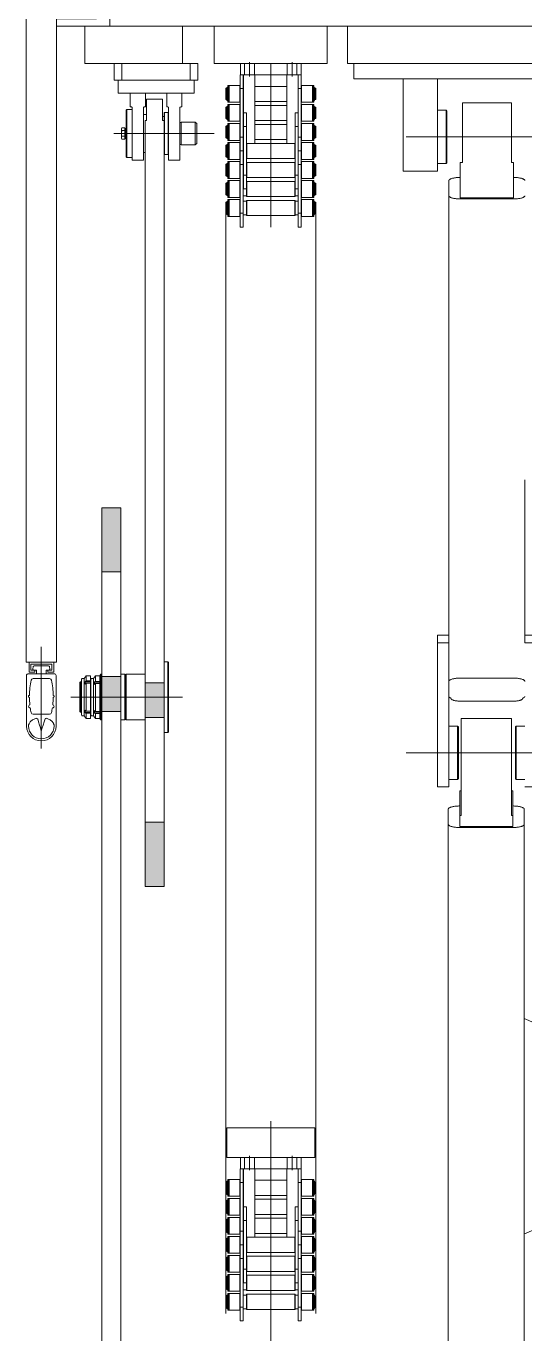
# Model space of a CAD drawing. Header units: millimetres. Extents: x 51154 to 151340, y -24069 to 30962.
# Drawn here: x 108733 to 109389, y -3129 to -1409 of the extents above; entities that cross this region are included whole.
import ezdxf

# ---------------------------------------------------------------- set-up
doc = ezdxf.new("R2010")
doc.units = ezdxf.units.MM
doc.linetypes.add('IMPORT-CENTER _5_', pattern=[10160, 6350, -1270, 1270, -1270])
for name, color, linetype, lineweight, true_color in [('_____KCI_M_1_Centerlines-1', 9, 'IMPORT-CENTER _5_', 9, 0x808080), ('Ломаная-1-1', 9, 'Continuous', 9, 0x808080), ('Ломаная-1-4', 9, 'IMPORT-CENTER _5_', 9, 0x808080), ('Партер_ТХ_для_Разрез_dwg _2_-1', 9, 'Continuous', 9, 0x808080)]:
    doc.layers.add(name, color=color, linetype=linetype, lineweight=lineweight, true_color=true_color)

# ---------------------------------------------------------------- blocks, each defined once
blk = doc.blocks.new('Партер_ТХ_для_Разрез_dwg_A$C16a90a89-8380814-Разрез 1-1')
at = {"layer": 'Ломаная-1-1'}
for p, q in [((106742.8, -3625.3), (106742.8, -3759.2)), ((106723.3, -3729.7), (106723.3, -3663.4)), ((106731.6, -3654.8), (106732, -3651.5)), ((106733.2, -3650.4), (106752.4, -3650.4)), ((106753.7, -3651.5), (106754, -3654.8)), ((106762.3, -3663.4), (106762.3, -3729.7))]:
    blk.add_line(p, q, dxfattribs=at)
at = {"layer": 'Ломаная-1-1', "flags": 128}
for points in [[(106722.8, -2649.2), (106722.8, -3645.8), (106762.8, -3645.8), (106722.8, -3645.8)], [(106815.3, -2799.7), (106762.8, -2799.7), (106762.8, -2809.2), (106832.8, -2809.2), (106832.8, -2649.2)], [(108594.3, -2799.7), (108646.8, -2799.7), (108646.8, -2809.2), (108576.8, -2809.2), (106832.8, -2809.2)], [(107119.1, -2809.2), (106970.5, -2809.2), (106970.5, -2858.3), (107119.1, -2858.3), (107119.1, -2809.2)], [(106725.9, -3660.8), (106742.8, -3660.8), (106759.7, -3660.8)], [(106736.3, -3660.8), (106736.3, -3658.8), (106736.3, -3656.2), (106732.9, -3656.2)], [(106752.7, -3656.2), (106749.3, -3656.2), (106749.3, -3660.8)], [(106753.7, -3667.3), (106748.3, -3667.3), (106742.8, -3667.3), (106737.4, -3667.3), (106731.9, -3667.3)], [(106731.9, -3714.1), (106737.4, -3714.1), (106742.8, -3714.1), (106748.3, -3714.1), (106753.7, -3714.1)], [(106742.8, -3736.2), (106741.6, -3732.2), (106740.4, -3728.3), (106739.2, -3724.3), (106738, -3720.4)], [(106747.7, -3720.4), (106746.4, -3724.3), (106745.2, -3728.3), (106744, -3732.2), (106742.8, -3736.2)]]:
    blk.add_lwpolyline(points, dxfattribs=at)
for points in [[(106762.8, -3645.8), (106762.8, -2649.2), (106762.8, -3645.8), (106762.8, -2649.2)], [(106800.2, -2809.2), (106928.8, -2809.2), (106928.8, -2858.3), (106800.2, -2858.3)], [(107145.7, -2809.2), (107514.3, -2809.2), (107514.3, -2858.3), (107145.7, -2858.3)], [(106756.5, -3656.2), (106751.3, -3656.2), (106751.3, -3658.8), (106759.1, -3658.8), (106759.1, -3645.8), (106726.6, -3645.8), (106726.6, -3658.8), (106734.4, -3658.8), (106734.4, -3656.2), (106729.2, -3656.2), (106729.2, -3648.4), (106756.5, -3648.4)]]:
    blk.add_lwpolyline(points, close=True, dxfattribs=at)
at = {"layer": 'Ломаная-1-1'}
for centre, radius, start, end in [((106725.9, -3663.4), 2.6, 90, 180), ((106732.9, -3654.9), 1.3, 173.6598, 270), ((106733.2, -3651.7), 1.3, 90, 173.6598), ((106752.4, -3651.7), 1.3, 6.3402, 90), ((106752.7, -3654.9), 1.3, 270, 6.3402), ((106759.7, -3663.4), 2.6, 0, 90), ((106833.8, -3690.7), 106.6, 168.463, 179.3013), ((106731.9, -3669.9), 2.6, 90, 168.463), ((106753.7, -3669.9), 2.6, 11.537, 90), ((106651.8, -3690.7), 106.6, 0.6987, 11.537), ((106727.2, -3690.7), 1.3, 89.6506, 270.3494), ((106833.8, -3690.7), 106.6, 180.6987, 185.9566), ((106651.8, -3690.7), 106.6, 354.0434, 359.3013), ((106758.4, -3690.7), 1.3, 269.6506, 90.3494), ((106728, -3703.7), 1.95, 96.4807, 277.5288), ((106833.8, -3690.7), 106.6, 188.0528, 191.537), ((106731.9, -3711.5), 2.6, 191.537, 270), ((106753.7, -3711.5), 2.6, 270, 348.463), ((106651.8, -3690.7), 106.6, 348.463, 351.9472), ((106757.6, -3703.7), 1.95, 262.4712, 83.5193), ((106742.8, -3729.7), 19.5, 180, 270), ((106742.8, -3729.7), 16.9, 180, 0), ((106736.7, -3720.8), 1.3, 17.1027, 104.954), ((106742.8, -3729.7), 19.5, 270, 0), ((106748.9, -3720.8), 1.3, 75.046, 162.8973)]:
    blk.add_arc(centre, radius, start, end, dxfattribs=at)
for points, knots in [([(106736.4, -3719.5), (106734.9, -3719.9), (106732.1, -3721), (106729.1, -3723.1), (106727.5, -3725), (106726.2, -3727.1), (106725.9, -3728.6), (106725.9, -3729.7)], [0, 0, 0, 0, 0.25, 0.5, 0.625, 0.75, 1, 1, 1, 1]), ([(106759.7, -3729.7), (106759.7, -3728.6), (106759.4, -3727.1), (106758.2, -3725), (106756.5, -3723.1), (106753.5, -3721), (106750.8, -3719.9), (106749.2, -3719.5)], [0, 0, 0, 0, 0.25, 0.375, 0.5, 0.75, 1, 1, 1, 1])]:
    blk.add_open_spline(points, degree=3, knots=knots, dxfattribs=at)
blk = doc.blocks.new('Партер_ТХ_для_Разрез_dwg_A$C23c36a71-8380816-Разрез 1-1')
at = {"layer": 'Ломаная-1-1'}
for p, q in [((107044.8, -2849.5), (107044.8, -3603.6)), ((107010.3, -2897), (107010.3, -2912)), ((107016.8, -2895), (107016.8, -2914)), ((107023.3, -2897), (107023.3, -2912)), ((107066.3, -2897), (107066.3, -2912)), ((107072.8, -2895), (107072.8, -2914)), ((107079.3, -2897), (107079.3, -2912)), ((107008.6, -2912), (107008.6, -2930)), ((107008.8, -2962), (107008.8, -2912)), ((107023.8, -3002), (107023.8, -2912)), ((107065.8, -2912), (107065.8, -3002)), ((106989.9, -2926), (107004.3, -2926)), ((107008.6, -2928), (107008.8, -2928)), ((107023.8, -2927), (107065.8, -2927)), ((107080.8, -2928), (107081, -2928)), ((107081, -2930), (107085, -2930)), ((107102.5, -2929.5), (107103.7, -2929.5)), ((106989.9, -2948), (106989.6, -2947.5)), ((106989.9, -2951), (107004.3, -2951)), ((107004.6, -2947.5), (107004.3, -2948)), ((107008.8, -2946), (107008.6, -2946)), ((107008.6, -2953), (107008.8, -2953)), ((107065.8, -2947), (107023.8, -2947)), ((107023.8, -2952), (107065.8, -2952)), ((107081, -2946), (107080.8, -2946)), ((107080.8, -2953), (107081, -2953)), ((107085.3, -2948), (107085, -2947.5)), ((107085.3, -2951), (107085.3, -2973)), ((107100, -2947.5), (107099.7, -2948)), ((107099.7, -2951), (107099.7, -2973)), ((106989.9, -2973), (106989.6, -2972.5)), ((107008.8, -2971), (107008.6, -2971)), ((107065.8, -2972), (107023.8, -2972)), ((107081, -2971), (107080.8, -2971)), ((106989.9, -2976), (107004.3, -2976)), ((107008.6, -2978), (107008.8, -2978)), ((107023.8, -2977), (107065.8, -2977)), ((107080.8, -2978), (107081, -2978)), ((107102.5, -2979.5), (107103.7, -2979.5)), ((106989.9, -3001), (107004.3, -3001)), ((107008.8, -2996), (107008.6, -2996)), ((107008.6, -3003), (107008.8, -3003)), ((107065.8, -2997), (107023.8, -2997)), ((107081, -2996), (107080.8, -2996)), ((107080.8, -3003), (107081, -3003)), ((107085, -3001.5), (107085.3, -3001)), ((107004.3, -3023), (106989.9, -3023)), ((106989.9, -3026), (107004.3, -3026)), ((107008.8, -3021), (107008.6, -3021)), ((107013.3, -3022), (107012.8, -3021.5)), ((107013.3, -3047), (107013.3, -3027)), ((107076.8, -3021.5), (107076.3, -3022)), ((107076.3, -3047), (107076.3, -3027)), ((107081, -3021), (107080.8, -3021)), ((107085, -3026.5), (107085.3, -3026)), ((107100, -3022.5), (107099.7, -3023)), ((107099.7, -3026), (107100, -3026.5)), ((106985.9, -3044.5), (106985.9, -3029.5)), ((107008.6, -3028), (107008.8, -3028)), ((107008.6, -3030), (107008.6, -3094)), ((107012.8, -3044), (107012.8, -3062)), ((107076.8, -3062), (107076.8, -3044)), ((107080.8, -3028), (107081, -3028)), ((107081, -3094), (107081, -3030)), ((107103.7, -3044.5), (107103.7, -3029.5)), ((106989.9, -3048), (106989.6, -3047.5)), ((106989.9, -3051), (107004.3, -3051)), ((107004.6, -3047.5), (107004.3, -3048)), ((107008.8, -3046), (107008.6, -3046)), ((107008.6, -3053), (107008.8, -3053)), ((107012.8, -3052.5), (107013.3, -3052)), ((107076.3, -3052), (107076.8, -3052.5)), ((107081, -3046), (107080.8, -3046)), ((107080.8, -3053), (107081, -3053)), ((107085, -3051.5), (107085.3, -3051)), ((107099.7, -3051), (107100, -3051.5)), ((107004.3, -3073), (106989.9, -3073)), ((106989.9, -3076), (107004.3, -3076)), ((107012.8, -3071), (107008.6, -3071)), ((107008.6, -3078), (107012.8, -3078)), ((107013.3, -3077), (107013.3, -3097)), ((107076.3, -3077), (107076.3, -3097)), ((107081, -3071), (107076.8, -3071)), ((107076.8, -3078), (107081, -3078)), ((107085.3, -3098), (107085.3, -3076)), ((107099.7, -3098), (107099.7, -3076)), ((106985.9, -3079.5), (106985.9, -3094.5)), ((107103.7, -3079.5), (107103.7, -3094.5)), ((107004.3, -3098), (106989.9, -3098)), ((107012.8, -3096), (107008.6, -3096)), ((107081, -3096), (107076.8, -3096))]:
    blk.add_line(p, q, dxfattribs=at)
at = {"layer": 'Ломаная-1-1', "flags": 128}
for points in [[(107102.9, -2858.3), (106986.8, -2858.3), (106986.8, -2897), (107102.9, -2897)], [(106989.6, -2926), (106989.6, -2945.8), (106989.6, -2948), (106988.1, -2948), (106988.1, -2945.8), (106988.1, -2926)], [(107101.5, -2926), (107101.5, -2948), (107100, -2948), (107100, -2926)], [(106989.6, -2951), (106989.6, -2970.8), (106989.6, -2973), (106988.1, -2973), (106988.1, -2970.8), (106988.1, -2951)], [(107101.5, -2951), (107100, -2951), (107100, -2973), (107101.5, -2973)], [(106989.6, -2976), (106989.6, -2995.8), (106989.6, -2998), (106988.1, -2998), (106988.1, -2995.8), (106988.1, -2976)], [(107101.5, -2976), (107101.5, -2998), (107100, -2998), (107100, -2976)], [(106989.6, -3001), (106989.6, -3020.8), (106989.6, -3023), (106988.1, -3023), (106988.1, -3020.8), (106988.1, -3001)], [(107101.5, -3001), (107101.5, -3023), (107100, -3023), (107100, -3001)], [(106989.6, -3026), (106989.6, -3045.8), (106989.6, -3048), (106988.1, -3048), (106988.1, -3045.8), (106988.1, -3026)], [(107101.5, -3026), (107100, -3026), (107100, -3048), (107101.5, -3048)], [(106989.6, -3051), (106989.6, -3070.8), (106989.6, -3073), (106988.1, -3073), (106988.1, -3070.8), (106988.1, -3051)], [(107076.3, -3071.1), (107076.3, -3072), (107013.3, -3072), (107013.3, -3071.1), (107013.3, -3052), (107076.3, -3052)], [(107101.5, -3051), (107100, -3051), (107100, -3073), (107101.5, -3073)], [(106989.6, -3076), (106989.6, -3098), (106988.1, -3098), (106988.1, -3076)], [(107012.8, -3096.5), (107012.8, -3077.5), (107013.3, -3077), (107076.3, -3077), (107076.8, -3077.5), (107076.8, -3096.5), (107076.3, -3097), (107013.3, -3097)], [(107101.5, -3076), (107101.5, -3098), (107100, -3098), (107100, -3076)]]:
    blk.add_lwpolyline(points, close=True, dxfattribs=at)
for points in [[(107084.8, -2912), (107084.8, -2897), (107004.8, -2897), (107004.8, -2912)], [(107081, -2912), (107081, -2930), (107081, -2994), (107085, -2994), (107085, -2930), (107085, -2912), (107084.8, -2912), (107004.8, -2912), (107004.6, -2912), (107004.6, -2930)], [(107080.8, -2980), (107080.8, -3044), (107076.8, -3044), (107076.8, -2980), (107080.8, -2980), (107080.8, -2962), (107080.8, -2912)], [(106985.9, -2944.5), (106985.6, -2944.2), (106985.6, -2929.8), (106985.9, -2929.5)], [(106987.1, -2944.5), (106985.9, -2944.5), (106985.9, -2929.5), (106987.1, -2929.5)], [(106988.1, -2945.6), (106987.1, -2945.6), (106987.1, -2928.3), (106988.1, -2928.3)], [(107004.6, -2926.5), (107004.3, -2926), (107004.3, -2926.4), (107004.3, -2948), (106989.9, -2948), (106989.9, -2926.4), (106989.9, -2926), (106989.6, -2926.5)], [(107008.6, -2994), (107008.6, -2930), (107004.6, -2930), (107004.6, -2994)], [(107085, -2926.5), (107085.3, -2926), (107099.7, -2926), (107100, -2926.5)], [(107099.7, -2926), (107099.7, -2931.8), (107099.7, -2948), (107085.3, -2948), (107085.3, -2931.8), (107085.3, -2926)], [(107101.5, -2945.6), (107102.5, -2945.6), (107102.5, -2928.3), (107101.5, -2928.3)], [(107103.7, -2944.5), (107103.7, -2929.5), (107104, -2929.8), (107104, -2944.2), (107103.7, -2944.5), (107102.5, -2944.5)], [(106985.9, -2969.5), (106985.6, -2969.2), (106985.6, -2968.5), (106985.6, -2954.8), (106985.9, -2954.5), (106987.1, -2954.5)], [(106987.1, -2969.5), (106985.9, -2969.5), (106985.9, -2968.8), (106985.9, -2954.5)], [(106988.1, -2970.6), (106987.1, -2970.6), (106987.1, -2953.3), (106988.1, -2953.3)], [(107004.6, -2972.5), (107004.3, -2973), (106989.9, -2973), (106989.9, -2951.1), (106989.9, -2951), (106989.6, -2951.5)], [(107004.6, -2951.5), (107004.3, -2951), (107004.3, -2951.1), (107004.3, -2973)], [(107085, -2951.5), (107085.3, -2951), (107099.7, -2951), (107100, -2951.5)], [(107101.5, -2953.3), (107102.5, -2953.3), (107102.5, -2970.6), (107101.5, -2970.6)], [(107103.7, -2969.5), (107104, -2969.2), (107104, -2968.5), (107104, -2954.8), (107103.7, -2954.5), (107102.5, -2954.5)], [(107102.5, -2969.5), (107103.7, -2969.5), (107103.7, -2968.8), (107103.7, -2954.5)], [(107008.8, -2980), (107008.8, -2962), (107012.8, -2962)], [(107012.8, -2962), (107012.8, -3002), (107023.8, -3002), (107065.8, -3002), (107076.8, -3002)], [(107076.8, -3002), (107076.8, -2962), (107080.8, -2962)], [(107100, -2972.5), (107099.7, -2973), (107085.3, -2973), (107085, -2972.5)], [(106985.9, -2994.5), (106985.6, -2994.2), (106985.6, -2979.8), (106985.9, -2979.5)], [(106987.1, -2994.5), (106985.9, -2994.5), (106985.9, -2979.5), (106987.1, -2979.5)], [(106988.1, -2995.6), (106987.1, -2995.6), (106987.1, -2978.3), (106988.1, -2978.3)], [(106989.6, -2976.5), (106989.9, -2976), (106989.9, -2976.4), (106989.9, -2998), (106989.6, -2997.5)], [(107004.6, -2976.5), (107004.3, -2976), (107004.3, -2976.4), (107004.3, -2998)], [(107008.8, -3044), (107008.8, -2980), (107012.8, -2980), (107012.8, -3044), (107008.8, -3044), (107008.8, -3062), (107012.8, -3062), (107012.8, -3070.6), (107012.8, -3071.5), (107013.3, -3072)], [(107085, -2976.5), (107085.3, -2976), (107099.7, -2976), (107100, -2976.5)], [(107085.3, -2976), (107085.3, -2983.5), (107085.3, -2998)], [(107099.7, -2976), (107099.7, -2983.5), (107099.7, -2998)], [(107101.5, -2995.6), (107102.5, -2995.6), (107102.5, -2978.3), (107101.5, -2978.3)], [(107103.7, -2994.5), (107103.7, -2979.5), (107104, -2979.8), (107104, -2994.2), (107103.7, -2994.5), (107102.5, -2994.5)], [(106985.9, -3019.5), (106985.6, -3019.2), (106985.6, -3018.5), (106985.6, -3004.8), (106985.9, -3004.5)], [(106987.1, -3019.5), (106985.9, -3019.5), (106985.9, -3018.8), (106985.9, -3004.5), (106987.1, -3004.5)], [(106988.1, -3020.6), (106987.1, -3020.6), (106987.1, -3003.3), (106988.1, -3003.3)], [(106989.6, -3001.5), (106989.9, -3001), (106989.9, -3001.1), (106989.9, -3023), (106989.6, -3022.5)], [(107004.6, -2997.5), (107004.3, -2998), (106989.9, -2998)], [(107004.6, -3001.5), (107004.3, -3001), (107004.3, -3001.1), (107004.3, -3023), (107004.6, -3022.5)], [(107004.6, -3030), (107008.6, -3030), (107008.6, -3012), (107004.6, -3012), (107008.6, -3012), (107008.6, -2994), (107004.6, -2994), (107004.6, -3012), (107004.6, -3030), (107004.6, -3094), (107004.6, -3112)], [(107076.8, -3002.5), (107076.3, -3002), (107076.3, -3021.1), (107076.3, -3022), (107013.3, -3022), (107013.3, -3021.1), (107013.3, -3002), (107012.8, -3002.5)], [(107081, -2994), (107081, -3012), (107085, -3012), (107081, -3012), (107081, -3030), (107085, -3030), (107085, -3094), (107081, -3094), (107081, -3112), (107085, -3112), (107085, -3094)], [(107085, -3030), (107085, -3012), (107085, -2994)], [(107100, -2997.5), (107099.7, -2998), (107085.3, -2998), (107085, -2997.5)], [(107099.7, -3001), (107085.3, -3001), (107085.3, -3023), (107085, -3022.5)], [(107100, -3001.5), (107099.7, -3001), (107099.7, -3023), (107085.3, -3023)], [(107101.5, -3020.6), (107102.5, -3020.6), (107102.5, -3003.3), (107101.5, -3003.3)], [(107102.5, -3019.5), (107103.7, -3019.5), (107103.7, -3018.8), (107103.7, -3004.5), (107102.5, -3004.5)], [(107103.7, -3019.5), (107104, -3019.2), (107104, -3018.5), (107104, -3004.8), (107103.7, -3004.5)], [(107004.6, -3026.5), (107004.3, -3026), (107004.3, -3026.4), (107004.3, -3048), (106989.9, -3048), (106989.9, -3026.4), (106989.9, -3026), (106989.6, -3026.5)], [(107012.8, -3027.5), (107013.3, -3027), (107076.3, -3027), (107076.8, -3027.5)], [(107085.3, -3048), (107085.3, -3031.8), (107085.3, -3026), (107099.7, -3026), (107099.7, -3031.8), (107099.7, -3048)], [(106987.1, -3044.5), (106985.9, -3044.5), (106985.6, -3044.2), (106985.6, -3029.8), (106985.9, -3029.5), (106987.1, -3029.5)], [(106988.1, -3045.6), (106987.1, -3045.6), (106987.1, -3028.3), (106988.1, -3028.3)], [(107076.3, -3072), (107076.8, -3071.5), (107076.8, -3070.6), (107076.8, -3062), (107080.8, -3062), (107080.8, -3044)], [(107101.5, -3028.3), (107102.5, -3028.3), (107102.5, -3045.6), (107101.5, -3045.6)], [(107102.5, -3029.5), (107103.7, -3029.5), (107104, -3029.8), (107104, -3044.2), (107103.7, -3044.5), (107102.5, -3044.5)], [(106985.9, -3069.5), (106985.6, -3069.2), (106985.6, -3068.5), (106985.6, -3054.8), (106985.9, -3054.5), (106987.1, -3054.5)], [(106987.1, -3069.5), (106985.9, -3069.5), (106985.9, -3068.8), (106985.9, -3054.5)], [(106988.1, -3070.6), (106987.1, -3070.6), (106987.1, -3053.3), (106988.1, -3053.3)], [(106989.6, -3051.5), (106989.9, -3051), (106989.9, -3051.1), (106989.9, -3073), (106989.6, -3072.5)], [(107004.6, -3051.5), (107004.3, -3051), (107004.3, -3051.1), (107004.3, -3073), (107004.6, -3072.5)], [(107076.8, -3046.5), (107076.3, -3047), (107013.3, -3047), (107012.8, -3046.5)], [(107100, -3047.5), (107099.7, -3048), (107085.3, -3048), (107085, -3047.5)], [(107085.3, -3073), (107085.3, -3051), (107099.7, -3051), (107099.7, -3073), (107100, -3072.5)], [(107101.5, -3070.6), (107102.5, -3070.6), (107102.5, -3053.3), (107101.5, -3053.3)], [(107103.7, -3069.5), (107104, -3069.2), (107104, -3068.5), (107104, -3054.8), (107103.7, -3054.5), (107102.5, -3054.5)], [(107102.5, -3069.5), (107103.7, -3069.5), (107103.7, -3068.8), (107103.7, -3054.5)], [(106988.1, -3095.6), (106987.1, -3095.6), (106987.1, -3078.3), (106988.1, -3078.3)], [(106989.6, -3076.5), (106989.9, -3076), (106989.9, -3094.9), (106989.9, -3098), (106989.6, -3097.5)], [(107004.6, -3076.5), (107004.3, -3076), (107004.3, -3094.9), (107004.3, -3098), (107004.6, -3097.5)], [(107099.7, -3073), (107085.3, -3073), (107085, -3072.5)], [(107085, -3076.5), (107085.3, -3076), (107099.7, -3076), (107100, -3076.5)], [(107101.5, -3078.3), (107102.5, -3078.3), (107102.5, -3095.6), (107101.5, -3095.6)], [(106987.1, -3094.5), (106985.9, -3094.5), (106985.6, -3094.2), (106985.6, -3079.8), (106985.9, -3079.5), (106987.1, -3079.5)], [(107004.6, -3094), (107008.6, -3094), (107008.6, -3112), (107004.6, -3112)], [(107102.5, -3079.5), (107103.7, -3079.5), (107104, -3079.8), (107104, -3094.2), (107103.7, -3094.5), (107102.5, -3094.5)], [(107100, -3097.5), (107099.7, -3098), (107085.3, -3098), (107085, -3097.5)]]:
    blk.add_lwpolyline(points, dxfattribs=at)
blk = doc.blocks.new('Партер_ТХ_для_Разрез_dwg_A$Cf04a720b-8380822-Разрез 1-1')
at = {"layer": 'Ломаная-1-1'}
for p, q in [((110340.3, -1458.3), (110340.3, -1473.3)), ((110346.8, -1456.3), (110346.8, -1475.3)), ((110353.3, -1458.3), (110353.3, -1473.3)), ((110374.8, -1458.3), (110374.8, -1673.3)), ((110396.3, -1458.3), (110396.3, -1473.3)), ((110402.8, -1456.3), (110402.8, -1475.3)), ((110409.3, -1458.3), (110409.3, -1473.3)), ((110353.8, -1473.3), (110353.8, -1563.3)), ((110395.8, -1563.3), (110395.8, -1473.3)), ((110410.8, -1523.3), (110410.8, -1473.3)), ((110411, -1473.3), (110411, -1491.3)), ((110317.1, -1490.8), (110315.9, -1490.8)), ((110338.6, -1491.3), (110334.6, -1491.3)), ((110338.8, -1489.3), (110338.6, -1489.3)), ((110395.8, -1488.3), (110353.8, -1488.3)), ((110411, -1489.3), (110410.8, -1489.3)), ((110429.7, -1487.3), (110415.3, -1487.3)), ((110319.6, -1508.8), (110319.9, -1509.3)), ((110319.9, -1512.3), (110319.9, -1534.3)), ((110334.3, -1509.3), (110334.6, -1508.8)), ((110334.3, -1512.3), (110334.3, -1534.3)), ((110338.6, -1507.3), (110338.8, -1507.3)), ((110353.8, -1508.3), (110395.8, -1508.3)), ((110395.8, -1513.3), (110353.8, -1513.3)), ((110410.8, -1507.3), (110411, -1507.3)), ((110415, -1508.8), (110415.3, -1509.3)), ((110429.7, -1512.3), (110415.3, -1512.3)), ((110429.7, -1509.3), (110430, -1508.8)), ((110338.8, -1514.3), (110338.6, -1514.3)), ((110411, -1514.3), (110410.8, -1514.3)), ((110317.1, -1540.8), (110315.9, -1540.8)), ((110338.6, -1532.3), (110338.8, -1532.3)), ((110338.8, -1539.3), (110338.6, -1539.3)), ((110353.8, -1533.3), (110395.8, -1533.3)), ((110395.8, -1538.3), (110353.8, -1538.3)), ((110410.8, -1532.3), (110411, -1532.3)), ((110411, -1539.3), (110410.8, -1539.3)), ((110429.7, -1537.3), (110415.3, -1537.3)), ((110429.7, -1534.3), (110430, -1533.8)), ((110334.6, -1562.8), (110334.3, -1562.3)), ((110338.6, -1557.3), (110338.8, -1557.3)), ((110338.8, -1564.3), (110338.6, -1564.3)), ((110353.8, -1558.3), (110395.8, -1558.3)), ((110410.8, -1557.3), (110411, -1557.3)), ((110411, -1564.3), (110410.8, -1564.3)), ((110429.7, -1562.3), (110415.3, -1562.3)), ((110338.6, -1582.3), (110338.8, -1582.3)), ((110410.8, -1582.3), (110411, -1582.3)), ((110315.9, -1605.8), (110315.9, -1590.8)), ((110319.6, -1583.8), (110319.9, -1584.3)), ((110319.9, -1587.3), (110319.6, -1587.8)), ((110334.6, -1587.8), (110334.3, -1587.3)), ((110338.8, -1589.3), (110338.6, -1589.3)), ((110338.6, -1655.3), (110338.6, -1591.3)), ((110342.8, -1582.8), (110343.3, -1583.3)), ((110343.3, -1608.3), (110343.3, -1588.3)), ((110406.3, -1583.3), (110406.8, -1582.8)), ((110406.3, -1608.3), (110406.3, -1588.3)), ((110411, -1589.3), (110410.8, -1589.3)), ((110411, -1591.3), (110411, -1655.3)), ((110415.3, -1584.3), (110429.7, -1584.3)), ((110429.7, -1587.3), (110415.3, -1587.3)), ((110433.7, -1605.8), (110433.7, -1590.8)), ((110319.9, -1612.3), (110319.6, -1612.8)), ((110334.6, -1612.8), (110334.3, -1612.3)), ((110338.6, -1607.3), (110338.8, -1607.3)), ((110338.8, -1614.3), (110338.6, -1614.3)), ((110342.8, -1623.3), (110342.8, -1605.3)), ((110343.3, -1613.3), (110342.8, -1613.8)), ((110406.8, -1613.8), (110406.3, -1613.3)), ((110406.8, -1605.3), (110406.8, -1623.3)), ((110410.8, -1607.3), (110411, -1607.3)), ((110411, -1614.3), (110410.8, -1614.3)), ((110415, -1608.8), (110415.3, -1609.3)), ((110429.7, -1612.3), (110415.3, -1612.3)), ((110429.7, -1609.3), (110430, -1608.8)), ((110338.6, -1632.3), (110342.8, -1632.3)), ((110406.8, -1632.3), (110411, -1632.3)), ((110315.9, -1640.8), (110315.9, -1655.8)), ((110319.9, -1634.3), (110334.3, -1634.3)), ((110319.9, -1659.3), (110319.9, -1637.3)), ((110334.3, -1659.3), (110334.3, -1637.3)), ((110342.8, -1639.3), (110338.6, -1639.3)), ((110343.3, -1638.3), (110343.3, -1658.3)), ((110406.3, -1638.3), (110406.3, -1658.3)), ((110411, -1639.3), (110406.8, -1639.3)), ((110415.3, -1634.3), (110429.7, -1634.3)), ((110429.7, -1637.3), (110415.3, -1637.3)), ((110433.7, -1640.8), (110433.7, -1655.8)), ((110338.6, -1657.3), (110342.8, -1657.3)), ((110406.8, -1657.3), (110411, -1657.3)), ((110415.3, -1659.3), (110429.7, -1659.3))]:
    blk.add_line(p, q, dxfattribs=at)
at = {"layer": 'Ломаная-1-1', "flags": 128}
for points in [[(110334.8, -1473.3), (110334.8, -1458.3), (110414.8, -1458.3), (110414.8, -1473.3)], [(110338.6, -1473.3), (110338.6, -1491.3), (110338.6, -1555.3), (110334.6, -1555.3), (110334.6, -1491.3), (110334.6, -1473.3), (110334.8, -1473.3), (110414.8, -1473.3), (110415, -1473.3), (110415, -1491.3)], [(110338.8, -1541.3), (110338.8, -1605.3), (110342.8, -1605.3), (110342.8, -1541.3), (110338.8, -1541.3), (110338.8, -1523.3), (110338.8, -1473.3)], [(110315.9, -1505.8), (110315.9, -1490.8), (110315.6, -1491.1), (110315.6, -1505.5), (110315.9, -1505.8), (110317.1, -1505.8)], [(110318.1, -1506.9), (110317.1, -1506.9), (110317.1, -1489.7), (110318.1, -1489.7)], [(110334.6, -1487.8), (110334.3, -1487.3), (110319.9, -1487.3), (110319.6, -1487.8)], [(110319.9, -1487.3), (110319.9, -1493.2), (110319.9, -1509.3), (110334.3, -1509.3), (110334.3, -1493.2), (110334.3, -1487.3)], [(110411, -1555.3), (110411, -1491.3), (110415, -1491.3), (110415, -1555.3)], [(110415, -1487.8), (110415.3, -1487.3), (110415.3, -1487.7), (110415.3, -1509.3), (110429.7, -1509.3), (110429.7, -1487.7), (110429.7, -1487.3), (110430, -1487.8)], [(110431.5, -1506.9), (110432.5, -1506.9), (110432.5, -1489.7), (110431.5, -1489.7)], [(110432.5, -1505.8), (110433.7, -1505.8), (110433.7, -1490.8), (110432.5, -1490.8)], [(110433.7, -1505.8), (110434, -1505.5), (110434, -1491.1), (110433.7, -1490.8)], [(110334.6, -1512.8), (110334.3, -1512.3), (110319.9, -1512.3), (110319.6, -1512.8)], [(110415, -1512.8), (110415.3, -1512.3), (110415.3, -1512.4), (110415.3, -1534.3)], [(110415, -1533.8), (110415.3, -1534.3), (110429.7, -1534.3), (110429.7, -1512.4), (110429.7, -1512.3), (110430, -1512.8)], [(110315.9, -1530.8), (110315.6, -1530.5), (110315.6, -1529.9), (110315.6, -1516.1), (110315.9, -1515.8), (110317.1, -1515.8)], [(110317.1, -1530.8), (110315.9, -1530.8), (110315.9, -1530.1), (110315.9, -1515.8)], [(110318.1, -1514.7), (110317.1, -1514.7), (110317.1, -1531.9), (110318.1, -1531.9)], [(110342.8, -1563.3), (110342.8, -1523.3), (110338.8, -1523.3)], [(110406.8, -1523.3), (110406.8, -1563.3), (110395.8, -1563.3), (110353.8, -1563.3), (110342.8, -1563.3)], [(110410.8, -1541.3), (110410.8, -1523.3), (110406.8, -1523.3)], [(110431.5, -1531.9), (110432.5, -1531.9), (110432.5, -1514.7), (110431.5, -1514.7)], [(110432.5, -1530.8), (110433.7, -1530.8), (110433.7, -1530.1), (110433.7, -1515.8)], [(110433.7, -1530.8), (110434, -1530.5), (110434, -1529.9), (110434, -1516.1), (110433.7, -1515.8), (110432.5, -1515.8)], [(110315.9, -1555.8), (110315.9, -1540.8), (110315.6, -1541.1), (110315.6, -1555.5), (110315.9, -1555.8), (110317.1, -1555.8)], [(110318.1, -1556.9), (110317.1, -1556.9), (110317.1, -1539.7), (110318.1, -1539.7)], [(110319.6, -1533.8), (110319.9, -1534.3), (110334.3, -1534.3), (110334.6, -1533.8)], [(110334.6, -1537.8), (110334.3, -1537.3), (110319.9, -1537.3), (110319.6, -1537.8)], [(110319.9, -1537.3), (110319.9, -1544.8), (110319.9, -1559.3)], [(110334.3, -1537.3), (110334.3, -1544.8), (110334.3, -1559.3)], [(110406.3, -1633.3), (110406.8, -1632.8), (110406.8, -1631.9), (110406.8, -1623.3), (110410.8, -1623.3), (110410.8, -1605.3), (110410.8, -1541.3), (110406.8, -1541.3), (110406.8, -1605.3), (110410.8, -1605.3)], [(110415, -1537.8), (110415.3, -1537.3), (110415.3, -1537.7), (110415.3, -1559.3)], [(110430, -1537.8), (110429.7, -1537.3), (110429.7, -1537.7), (110429.7, -1559.3), (110430, -1558.8)], [(110431.5, -1556.9), (110432.5, -1556.9), (110432.5, -1539.7), (110431.5, -1539.7)], [(110432.5, -1555.8), (110433.7, -1555.8), (110433.7, -1540.8), (110432.5, -1540.8)], [(110433.7, -1555.8), (110434, -1555.5), (110434, -1541.1), (110433.7, -1540.8)], [(110318.1, -1581.9), (110317.1, -1581.9), (110317.1, -1564.7), (110318.1, -1564.7)], [(110319.6, -1558.8), (110319.9, -1559.3), (110334.3, -1559.3), (110334.6, -1558.8)], [(110319.6, -1562.8), (110319.9, -1562.3), (110319.9, -1584.3), (110334.3, -1584.3), (110334.6, -1583.8)], [(110319.9, -1562.3), (110334.3, -1562.3), (110334.3, -1584.3)], [(110334.6, -1591.3), (110334.6, -1573.3), (110334.6, -1555.3)], [(110338.6, -1555.3), (110338.6, -1573.3), (110334.6, -1573.3), (110338.6, -1573.3), (110338.6, -1591.3), (110334.6, -1591.3), (110334.6, -1655.3), (110338.6, -1655.3), (110338.6, -1673.3), (110334.6, -1673.3), (110334.6, -1655.3)], [(110342.8, -1563.8), (110343.3, -1563.3), (110343.3, -1582.4), (110343.3, -1583.3), (110406.3, -1583.3), (110406.3, -1582.4), (110406.3, -1563.3), (110406.8, -1563.8)], [(110415, -1591.3), (110411, -1591.3), (110411, -1573.3), (110415, -1573.3), (110411, -1573.3), (110411, -1555.3), (110415, -1555.3), (110415, -1573.3), (110415, -1591.3), (110415, -1655.3)], [(110415, -1558.8), (110415.3, -1559.3), (110429.7, -1559.3)], [(110415, -1562.8), (110415.3, -1562.3), (110415.3, -1562.4), (110415.3, -1584.3), (110415, -1583.8)], [(110430, -1562.8), (110429.7, -1562.3), (110429.7, -1562.4), (110429.7, -1584.3), (110430, -1583.8)], [(110431.5, -1581.9), (110432.5, -1581.9), (110432.5, -1564.7), (110431.5, -1564.7)], [(110315.9, -1580.8), (110315.6, -1580.5), (110315.6, -1579.9), (110315.6, -1566.1), (110315.9, -1565.8)], [(110317.1, -1580.8), (110315.9, -1580.8), (110315.9, -1580.1), (110315.9, -1565.8), (110317.1, -1565.8)], [(110432.5, -1580.8), (110433.7, -1580.8), (110433.7, -1580.1), (110433.7, -1565.8), (110432.5, -1565.8)], [(110433.7, -1580.8), (110434, -1580.5), (110434, -1579.9), (110434, -1566.1), (110433.7, -1565.8)], [(110317.1, -1590.8), (110315.9, -1590.8), (110315.6, -1591.1), (110315.6, -1605.5), (110315.9, -1605.8), (110317.1, -1605.8)], [(110318.1, -1589.7), (110317.1, -1589.7), (110317.1, -1606.9), (110318.1, -1606.9)], [(110334.3, -1609.3), (110334.3, -1593.2), (110334.3, -1587.3), (110319.9, -1587.3), (110319.9, -1593.2), (110319.9, -1609.3)], [(110406.8, -1588.8), (110406.3, -1588.3), (110343.3, -1588.3), (110342.8, -1588.8)], [(110415, -1587.8), (110415.3, -1587.3), (110415.3, -1587.7), (110415.3, -1609.3), (110429.7, -1609.3), (110429.7, -1587.7), (110429.7, -1587.3), (110430, -1587.8)], [(110431.5, -1606.9), (110432.5, -1606.9), (110432.5, -1589.7), (110431.5, -1589.7)], [(110432.5, -1605.8), (110433.7, -1605.8), (110434, -1605.5), (110434, -1591.1), (110433.7, -1590.8), (110432.5, -1590.8)], [(110315.9, -1630.8), (110315.6, -1630.5), (110315.6, -1629.9), (110315.6, -1616.1), (110315.9, -1615.8), (110317.1, -1615.8)], [(110317.1, -1630.8), (110315.9, -1630.8), (110315.9, -1630.1), (110315.9, -1615.8)], [(110318.1, -1631.9), (110317.1, -1631.9), (110317.1, -1614.7), (110318.1, -1614.7)], [(110319.6, -1608.8), (110319.9, -1609.3), (110334.3, -1609.3), (110334.6, -1608.8)], [(110334.6, -1633.8), (110334.3, -1634.3), (110334.3, -1612.3), (110319.9, -1612.3), (110319.9, -1634.3), (110319.6, -1633.8)], [(110343.3, -1633.3), (110342.8, -1632.8), (110342.8, -1631.9), (110342.8, -1623.3), (110338.8, -1623.3), (110338.8, -1605.3)], [(110342.8, -1607.8), (110343.3, -1608.3), (110406.3, -1608.3), (110406.8, -1607.8)], [(110415, -1612.8), (110415.3, -1612.3), (110415.3, -1612.4), (110415.3, -1634.3), (110415, -1633.8)], [(110430, -1612.8), (110429.7, -1612.3), (110429.7, -1612.4), (110429.7, -1634.3), (110430, -1633.8)], [(110431.5, -1631.9), (110432.5, -1631.9), (110432.5, -1614.7), (110431.5, -1614.7)], [(110432.5, -1630.8), (110433.7, -1630.8), (110433.7, -1630.1), (110433.7, -1615.8)], [(110433.7, -1630.8), (110434, -1630.5), (110434, -1629.9), (110434, -1616.1), (110433.7, -1615.8), (110432.5, -1615.8)], [(110317.1, -1640.8), (110315.9, -1640.8), (110315.6, -1641.1), (110315.6, -1655.5), (110315.9, -1655.8), (110317.1, -1655.8)], [(110318.1, -1639.7), (110317.1, -1639.7), (110317.1, -1656.9), (110318.1, -1656.9)], [(110334.6, -1637.8), (110334.3, -1637.3), (110319.9, -1637.3), (110319.6, -1637.8)], [(110415, -1637.8), (110415.3, -1637.3), (110415.3, -1656.2), (110415.3, -1659.3), (110415, -1658.8)], [(110430, -1637.8), (110429.7, -1637.3), (110429.7, -1656.2), (110429.7, -1659.3), (110430, -1658.8)], [(110431.5, -1656.9), (110432.5, -1656.9), (110432.5, -1639.7), (110431.5, -1639.7)], [(110432.5, -1655.8), (110433.7, -1655.8), (110434, -1655.5), (110434, -1641.1), (110433.7, -1640.8), (110432.5, -1640.8)], [(110319.6, -1658.8), (110319.9, -1659.3), (110334.3, -1659.3), (110334.6, -1658.8)]]:
    blk.add_lwpolyline(points, dxfattribs=at)
for points in [[(110318.1, -1487.3), (110318.1, -1509.3), (110319.6, -1509.3), (110319.6, -1487.3)], [(110430, -1487.3), (110430, -1507.1), (110430, -1509.3), (110431.5, -1509.3), (110431.5, -1507.1), (110431.5, -1487.3)], [(110318.1, -1512.3), (110319.6, -1512.3), (110319.6, -1534.3), (110318.1, -1534.3)], [(110430, -1512.3), (110430, -1532.1), (110430, -1534.3), (110431.5, -1534.3), (110431.5, -1532.1), (110431.5, -1512.3)], [(110318.1, -1537.3), (110318.1, -1559.3), (110319.6, -1559.3), (110319.6, -1537.3)], [(110430, -1537.3), (110430, -1557.1), (110430, -1559.3), (110431.5, -1559.3), (110431.5, -1557.1), (110431.5, -1537.3)], [(110318.1, -1562.3), (110318.1, -1584.3), (110319.6, -1584.3), (110319.6, -1562.3)], [(110430, -1562.3), (110430, -1582.1), (110430, -1584.3), (110431.5, -1584.3), (110431.5, -1582.1), (110431.5, -1562.3)], [(110318.1, -1587.3), (110319.6, -1587.3), (110319.6, -1609.3), (110318.1, -1609.3)], [(110430, -1587.3), (110430, -1607.1), (110430, -1609.3), (110431.5, -1609.3), (110431.5, -1607.1), (110431.5, -1587.3)], [(110318.1, -1612.3), (110319.6, -1612.3), (110319.6, -1634.3), (110318.1, -1634.3)], [(110343.3, -1632.4), (110343.3, -1633.3), (110406.3, -1633.3), (110406.3, -1632.4), (110406.3, -1613.3), (110343.3, -1613.3)], [(110430, -1612.3), (110430, -1632.1), (110430, -1634.3), (110431.5, -1634.3), (110431.5, -1632.1), (110431.5, -1612.3)], [(110318.1, -1637.3), (110318.1, -1659.3), (110319.6, -1659.3), (110319.6, -1637.3)], [(110406.8, -1657.8), (110406.8, -1638.8), (110406.3, -1638.3), (110343.3, -1638.3), (110342.8, -1638.8), (110342.8, -1657.8), (110343.3, -1658.3), (110406.3, -1658.3)], [(110430, -1637.3), (110430, -1659.3), (110431.5, -1659.3), (110431.5, -1637.3)], [(110415, -1673.3), (110415, -1655.3), (110411, -1655.3), (110411, -1673.3)]]:
    blk.add_lwpolyline(points, close=True, dxfattribs=at)
blk = doc.blocks.new('Партер_ТХ_для_Разрез_dwg_A$Cb6b6704d-8380823-Разрез 1-1')
at = {"layer": 'Ломаная-1-4'}
for points in [[(108857.3, -2127), (108857.3, -2042.7), (108832.3, -2042.7), (108832.3, -2127)], [(108857.3, -2310.6), (108857.3, -2264.7), (108832.3, -2264.7), (108832.3, -2310.6)], [(108914.3, -2318.5), (108914.3, -2272.7), (108889.3, -2272.7), (108889.3, -2318.5)], [(108914.3, -2540.6), (108914.3, -2456.2), (108889.3, -2456.2), (108889.3, -2540.6)]]:
    blk.add_hatch(color=256, dxfattribs=at).paths.add_polyline_path(points, flags=0)
at = {"layer": '_____KCI_M_1_Centerlines-1'}
for p, q in [((108980.4, -1550.3), (108848.3, -1550.3)), ((108938.8, -2291.6), (108791.5, -2291.6))]:
    blk.add_line(p, q, dxfattribs=at)
at = {"layer": 'Ломаная-1-1'}
for p, q in [((108887.4, -1525.3), (108887.4, -1575.3)), ((108914.3, -1527.8), (108912.3, -1527.8)), ((108919.8, -1577.8), (108919.8, -1522.8)), ((108864.3, -1546.3), (108863.9, -1546.3)), ((108936.8, -1535.3), (108936.8, -1565.3)), ((108955.3, -1565.3), (108955.3, -1535.3)), ((108863.9, -1554.3), (108864.3, -1554.3)), ((108919.3, -2245.1), (108919.3, -2338.1)), ((108805.7, -2268.2), (108805.7, -2315.1)), ((108809.2, -2316.1), (108809.2, -2267.2)), ((108829.8, -2266.6), (108830.3, -2266.6)), ((108831.3, -2321.6), (108831.3, -2261.6)), ((108862.7, -2261.6), (108862.7, -2321.6)), ((108864.3, -2321.6), (108864.3, -2261.6)), ((108804.3, -2311.6), (108804.3, -2271.6)), ((108830.3, -2316.6), (108829.8, -2316.6))]:
    blk.add_line(p, q, dxfattribs=at)
at = {"layer": 'Ломаная-1-1', "flags": 128}
for points in [[(108858.8, -1480.3), (108858.8, -1458.3), (108948.8, -1458.3), (108948.8, -1480.3), (108858.8, -1480.3), (108848.8, -1480.3), (108848.8, -1458.3), (108858.8, -1458.3)], [(108948.8, -1458.3), (108958.8, -1458.3), (108958.8, -1480.3), (108948.8, -1480.3)], [(108953.8, -1480.3), (108953.8, -1497.3), (108928.8, -1497.3), (108878.8, -1497.3), (108853.8, -1497.3), (108853.8, -1480.3)], [(108871.3, -1515.3), (108869.8, -1515.3), (108869.8, -1497.3)], [(108888.3, -1515.3), (108889.8, -1515.3), (108889.8, -1497.3)], [(108889.3, -2272.7), (108889.3, -2187.1), (108889.3, -2176.7), (108889.3, -1533.1), (108891.3, -1533.1), (108891.3, -1510.5), (108891.3, -1505.3), (108912.3, -1505.3), (108912.3, -1510.5), (108912.3, -1533.1), (108914.3, -1533.1), (108914.3, -1523.3), (108914.8, -1522.8), (108919.8, -1522.8), (108920.3, -1523.3)], [(108919.3, -1515.3), (108917.8, -1515.3), (108917.8, -1497.3)], [(108936.3, -1515.3), (108937.8, -1515.3), (108937.8, -1497.3)], [(108872.3, -1518.8), (108865.3, -1518.8), (108864.3, -1519.8), (108864.3, -1550.3), (108864.3, -1580.8), (108865.3, -1581.8), (108872.3, -1581.8)], [(108865.3, -1518.8), (108865.3, -1550.3), (108865.3, -1581.8)], [(108872.3, -1516.3), (108872.3, -1570.3), (108872.3, -1585.3), (108887.3, -1585.3), (108887.3, -1570.3), (108887.3, -1516.3)], [(108891.3, -1525.3), (108887.4, -1525.3), (108887.3, -1525.8)], [(108914.8, -1522.8), (108914.8, -1550.3), (108914.8, -1577.8)], [(108920.3, -1516.3), (108920.3, -1570.3), (108920.3, -1585.3), (108935.3, -1585.3), (108935.3, -1570.3), (108935.3, -1516.3)], [(108862.9, -1546.5), (108862.9, -1544.7), (108862.9, -1542.8), (108858.8, -1542.8), (108858.2, -1543.8), (108858.2, -1544.7), (108858.8, -1546.5), (108862.9, -1546.5), (108862.9, -1550.3), (108862.9, -1554)], [(108858.2, -1544.7), (108858.2, -1550.3), (108858.2, -1555.9)], [(108862.9, -1556.8), (108863.5, -1556.8), (108863.5, -1550.3), (108863.5, -1543.8), (108862.9, -1543.8)], [(108914.3, -1533.1), (108914.3, -2176.7), (108914.3, -2187.1), (108914.3, -2272.7)], [(108935.3, -1564.4), (108936.8, -1565.3), (108955.3, -1565.3), (108957.3, -1563.3), (108957.3, -1537.3), (108955.3, -1535.3), (108936.8, -1535.3), (108935.3, -1536.2)], [(108858.8, -1557.8), (108858.2, -1556.8), (108858.2, -1555.9), (108858.8, -1557.8), (108862.9, -1557.8), (108862.9, -1555.9), (108862.9, -1554), (108858.8, -1554)], [(108887.3, -1574.8), (108887.4, -1575.3), (108889.3, -1575.3)], [(108914.3, -1577.3), (108914.8, -1577.8), (108919.8, -1577.8), (108920.3, -1577.3)], [(108832.3, -2127), (108832.3, -2042.7), (108857.3, -2042.7), (108857.3, -2127)], [(108857.3, -2264.7), (108857.3, -2127), (108832.3, -2127), (108832.3, -2264.7), (108857.3, -2264.7), (108857.3, -2310.6), (108832.3, -2310.6), (108832.3, -2264.7)], [(108914.3, -2245.1), (108919.3, -2245.1), (108920.3, -2246.1), (108920.3, -2337.1), (108919.3, -2338.1), (108914.3, -2338.1)], [(108806.7, -2267.2), (108809.2, -2267.2), (108811.7, -2263.6), (108817.5, -2263.6), (108817.5, -2270.4)], [(108817.5, -2271.4), (108817.5, -2270.4), (108811.7, -2270.4), (108811.7, -2263.6)], [(108817.5, -2266.6), (108818, -2266.6), (108818, -2316.6), (108817.5, -2316.6)], [(108819, -2267.2), (108821.5, -2267.2), (108824, -2263.6), (108829.8, -2263.6), (108829.8, -2270.9)], [(108821.5, -2316.1), (108821.5, -2274.8), (108821.5, -2267.2)], [(108829.8, -2271.9), (108829.8, -2270.9), (108824, -2270.9), (108824, -2263.6)], [(108832.3, -2321.6), (108831.3, -2321.6), (108830.3, -2320.6), (108830.3, -2262.6), (108831.3, -2261.6), (108832.3, -2261.6)], [(108857.3, -2261.6), (108862.7, -2261.6), (108863.3, -2262.6), (108864.3, -2261.6), (108889.3, -2261.6)], [(108805.7, -2311.6), (108804.3, -2311.6), (108803.3, -2310.6), (108803.3, -2272.6), (108804.3, -2271.6), (108805.7, -2271.6)], [(108817.5, -2274.4), (108817.5, -2271.4), (108810.7, -2271.4)], [(108829.8, -2274.9), (108829.8, -2271.9), (108823, -2271.9)], [(108889.3, -2318.5), (108889.3, -2272.7), (108914.3, -2272.7), (108914.3, -2318.5), (108914.3, -2456.2), (108889.3, -2456.2), (108889.3, -2318.5), (108914.3, -2318.5)], [(108817.5, -2312.9), (108817.5, -2319.6), (108811.7, -2319.6), (108809.2, -2316.1), (108806.7, -2316.1)], [(108817.5, -2308.9), (108817.5, -2311.9), (108810.7, -2311.9)], [(108811.7, -2319.6), (108811.7, -2312.9), (108817.5, -2312.9), (108817.5, -2311.9)], [(108829.8, -2313.3), (108829.8, -2319.6), (108824, -2319.6), (108821.5, -2316.1), (108819, -2316.1)], [(108829.8, -2309.4), (108829.8, -2312.3), (108823, -2312.3)], [(108824, -2319.6), (108824, -2313.3), (108829.8, -2313.3), (108829.8, -2312.3)], [(108857.3, -2310.6), (108857.3, -2396.2), (108857.3, -2406.6), (108857.3, -3248.5), (108855.3, -3248.5), (108855.3, -3271.2), (108855.3, -3276.4), (108834.3, -3276.4), (108834.3, -3271.2), (108834.3, -3248.5), (108832.3, -3248.5), (108832.3, -2406.6), (108832.3, -2396.2), (108832.3, -2310.6)], [(108889.3, -2321.6), (108864.3, -2321.6), (108863.3, -2320.6), (108862.7, -2321.6), (108857.3, -2321.6)], [(108914.3, -2456.2), (108914.3, -2540.6), (108889.3, -2540.6), (108889.3, -2456.2)]]:
    blk.add_lwpolyline(points, dxfattribs=at)
for points in [[(108863.3, -2262.6), (108863.3, -2320.6)], [(108817.5, -2273.4), (108817.5, -2309.9), (108811.7, -2309.9), (108811.7, -2273.4)], [(108829.8, -2310.4), (108829.8, -2273.9), (108824, -2273.9), (108824, -2310.4)]]:
    blk.add_lwpolyline(points, close=True, dxfattribs=at)
at = {"layer": 'Ломаная-1-1'}
for centre, radius, start, end in [((108871.3, -1516.3), 1, 0, 90), ((108888.3, -1516.3), 1, 90, 180), ((108919.3, -1516.3), 1, 0, 90), ((108936.3, -1516.3), 1, 90, 180), ((108863.9, -1545.9), 0.4, 180, 270), ((108863.9, -1554.7), 0.4, 90, 180), ((108806.7, -2268.2), 1, 90, 180), ((108819, -2268.2), 1, 90, 180), ((108806.7, -2315.1), 1, 180, 270), ((108819, -2315.1), 1, 180, 270)]:
    blk.add_arc(centre, radius, start, end, dxfattribs=at)
for points, knots in [([(108858.2, -1544.7), (108858.2, -1544.6), (108858.2, -1544), (108858.5, -1543.4), (108858.8, -1542.8)], [0, 0, 0, 0, 0.070203, 1, 1, 1, 1]), ([(108858.2, -1550.3), (108858.3, -1549.3), (108858.4, -1548), (108858.7, -1546.8), (108858.8, -1546.5)], [0, 0, 0, 0, 0.776286, 1, 1, 1, 1]), ([(108858.8, -1554), (108858.6, -1553.1), (108858.2, -1551.9), (108858.2, -1550.6), (108858.2, -1550.3)], [0, 0, 0, 0, 0.758148, 1, 1, 1, 1]), ([(108858.2, -1555.9), (108858.2, -1555.9), (108858.2, -1555.2), (108858.5, -1554.6), (108858.8, -1554)], [0, 0, 0, 0, 0.07023, 1, 1, 1, 1]), ([(108810.7, -2274.4), (108810.7, -2273.5), (108810.6, -2272.5), (108810.7, -2271.5), (108810.7, -2271.4)], [0, 0, 0, 0, 0.878755, 1, 1, 1, 1]), ([(108810.7, -2271.4), (108811, -2271.2), (108811.3, -2270.8), (108811.6, -2270.5), (108811.7, -2270.4)], [0, 0, 0, 0, 0.756689, 1, 1, 1, 1]), ([(108811.7, -2273.4), (108811.6, -2273.5), (108811.3, -2273.8), (108811, -2274.1), (108810.7, -2274.4)], [0, 0, 0, 0, 0.243311, 1, 1, 1, 1]), ([(108823, -2274.9), (108823, -2274), (108822.9, -2273), (108823, -2272), (108823, -2271.9)], [0, 0, 0, 0, 0.878752, 1, 1, 1, 1]), ([(108823, -2271.9), (108823.3, -2271.6), (108823.6, -2271.3), (108823.9, -2271), (108824, -2270.9)], [0, 0, 0, 0, 0.756656, 1, 1, 1, 1]), ([(108824, -2273.9), (108823.9, -2274), (108823.6, -2274.3), (108823.3, -2274.7), (108823, -2274.9)], [0, 0, 0, 0, 0.243329, 1, 1, 1, 1]), ([(108810.7, -2311.9), (108810.7, -2311), (108810.6, -2310), (108810.7, -2309), (108810.7, -2308.9)], [0, 0, 0, 0, 0.878752, 1, 1, 1, 1]), ([(108810.7, -2308.9), (108811, -2309.2), (108811.3, -2309.5), (108811.6, -2309.8), (108811.7, -2309.9)], [0, 0, 0, 0, 0.756693, 1, 1, 1, 1]), ([(108811.7, -2312.9), (108811.6, -2312.8), (108811.3, -2312.5), (108811, -2312.1), (108810.7, -2311.9)], [0, 0, 0, 0, 0.243306, 1, 1, 1, 1]), ([(108823, -2312.3), (108823, -2311.4), (108822.9, -2310.5), (108823, -2309.5), (108823, -2309.4)], [0, 0, 0, 0, 0.878753, 1, 1, 1, 1]), ([(108823, -2309.4), (108823.3, -2309.7), (108823.6, -2310), (108823.9, -2310.3), (108824, -2310.4)], [0, 0, 0, 0, 0.756668, 1, 1, 1, 1]), ([(108824, -2313.3), (108823.9, -2313.2), (108823.6, -2312.9), (108823.3, -2312.5), (108823, -2312.3)], [0, 0, 0, 0, 0.2433328, 1, 1, 1, 1])]:
    blk.add_open_spline(points, degree=3, knots=knots, dxfattribs=at)
blk = doc.blocks.new('Партер_ТХ_для_Разрез_dwg_A$Cc0956ea5-8380824-Разрез 1-1')
at = {"layer": 'Ломаная-1-1'}
for p, q in [((109445.5, -1554.8), (109233.1, -1554.8)), ((109289.3, -1612.3), (109289.3, -1632.2)), ((109304.3, -1636.4), (109374.3, -1636.4)), ((109389.3, -2213.5), (109389.3, -2005.8)), ((109374.3, -2266.6), (109304.3, -2266.6)), ((109304.3, -2296.9), (109374.3, -2296.9)), ((109445.5, -2364.8), (109233.1, -2364.8)), ((109303.5, -2463.1), (109373.5, -2463.1)), ((109388.8, -2997.7), (110039.8, -2712))]:
    blk.add_line(p, q, dxfattribs=at)
at = {"layer": 'Ломаная-1-1', "flags": 128}
for points in [[(109164.3, -1458.3), (109514.3, -1458.3), (109514.3, -1478.3), (109164.3, -1478.3)], [(109374.3, -1635), (109304.3, -1635), (109304.3, -1620.6), (109304.3, -1588.4), (109307.1, -1588.4), (109307.1, -1509.8), (109371.5, -1509.8), (109371.5, -1588.4), (109374.3, -1588.4), (109374.3, -1620.6)]]:
    blk.add_lwpolyline(points, close=True, dxfattribs=at)
for points in [[(109274.3, -1478.3), (109274.3, -1576.3), (109274.3, -1599.8), (109229.3, -1599.8), (109229.3, -1478.3)], [(109274.3, -1589.8), (109285.8, -1589.8), (109285.8, -1519.8), (109274.3, -1519.8)], [(109285.8, -1519.8), (109286.8, -1520.8), (109286.8, -1588.8), (109285.8, -1589.8)], [(109289.3, -1615.9), (109289.3, -2220.3), (109289.3, -2210.1), (109274.3, -2210.1), (109274.3, -2220.3), (109289.3, -2220.3), (109289.3, -2285.6), (109289.3, -2304.6), (109289.3, -2386.4), (109289.3, -2409.8), (109274.3, -2409.8)], [(109404.3, -2220.3), (109404.3, -2210.1), (109389.3, -2210.1), (109389.3, -2220.3), (109404.3, -2220.3), (109404.3, -2285.6), (109404.3, -2304.6), (109404.3, -2386.4), (109404.3, -2409.8), (109389.3, -2409.8)], [(109274.3, -2409.8), (109274.3, -2386.4), (109274.3, -2304.6), (109274.3, -2285.6), (109274.3, -2220.3)], [(109305.5, -2415.1), (109303.5, -2415.1), (109303.5, -2447.3), (109305.5, -2447.3), (109305.5, -2444.2), (109305.5, -2425.2), (109305.5, -2343.3), (109305.5, -2319.8), (109371.5, -2319.8), (109371.5, -2343.3), (109371.5, -2425.2), (109371.5, -2444.2), (109371.5, -2447.3), (109373.5, -2447.3), (109373.5, -2415.1), (109371.5, -2415.1)], [(109289.3, -2329.8), (109300.8, -2329.8), (109300.8, -2399.8), (109289.3, -2399.8)], [(109300.8, -2399.8), (109301.8, -2398.8), (109301.8, -2330.8), (109300.8, -2329.8)], [(109377.8, -2329.8), (109376.8, -2330.8), (109376.8, -2398.8), (109377.8, -2399.8)], [(109389.3, -2399.8), (109377.8, -2399.8), (109377.8, -2329.8), (109389.3, -2329.8)], [(109288.5, -2439), (109288.5, -2458.9), (109288.5, -3149.5), (109289.3, -3169.3)], [(110040.3, -2997), (109388.5, -2714.4), (109388.5, -2458.9), (109388.5, -2439)], [(109303.5, -2447.3), (109303.5, -2461.7), (109373.5, -2461.7), (109373.5, -2447.3)], [(109388.5, -2458.9), (109388.5, -3149.5), (109389.3, -3169.3)]]:
    blk.add_lwpolyline(points, dxfattribs=at)
at = {"layer": 'Ломаная-1-1'}
for points, weights in [([(109289.3, -1612.3), (109289.3, -1608.1), (109304.3, -1608.1)], [1, 0.707106781186, 1]), ([(109374.3, -1608.1), (109389.3, -1608.1), (109389.3, -1612.3)], [1, 0.707106781219, 1]), ([(109304.3, -1636.4), (109289.3, -1636.4), (109289.3, -1632.2)], [1, 0.707106781219, 1]), ([(109389.3, -1632.2), (109389.3, -1636.4), (109374.3, -1636.4)], [1, 0.707106781186, 1]), ([(109289.3, -2270.9), (109289.3, -2266.6), (109304.3, -2266.6)], [1, 0.707106781218, 1]), ([(109374.3, -2266.6), (109389.3, -2266.6), (109389.3, -2270.9)], [1, 0.707106781155, 1]), ([(109292.3, -2293.1), (109289.3, -2292), (109289.3, -2290.6)], [1, 0.948683298076, 1]), ([(109304.3, -2296.9), (109292.3, -2296.9), (109292.3, -2293.5)], [1, 0.707106781155, 1]), ([(109386.3, -2293.5), (109386.3, -2296.9), (109374.3, -2296.9)], [1, 0.707106781219, 1]), ([(109389.3, -2290.6), (109389.3, -2292), (109386.3, -2293.1)], [1, 0.948683298039, 1]), ([(109288.5, -2439), (109288.5, -2434.8), (109303.5, -2434.8)], [1, 0.707106781186, 1]), ([(109373.5, -2434.8), (109388.5, -2434.8), (109388.5, -2439)], [1, 0.707106781219, 1]), ([(109303.5, -2463.1), (109288.5, -2463.1), (109288.5, -2458.9)], [1, 0.707106781219, 1]), ([(109388.5, -2458.9), (109388.5, -2463.1), (109373.5, -2463.1)], [1, 0.707106781186, 1])]:
    blk.add_rational_spline(points, weights, degree=2, dxfattribs=at)
blk = doc.blocks.new('Партер_ТХ_для_Разрез_dwg _2_-8380805-Разрез 1-1')
at = {"layer": 'Ломаная-1-1'}
for p, q in [((108995.6, -3102.2), (108995.6, -1655.5)), ((109114, -3102.2), (109114, -1655.5))]:
    blk.add_line(p, q, dxfattribs=at)
for name, p in [('Партер_ТХ_для_Разрез_dwg_A$C16a90a89-8380814-Разрез 1-1', (2010, 1400)), ('Партер_ТХ_для_Разрез_dwg_A$Cb6b6704d-8380823-Разрез 1-1', (0, 0)), ('Партер_ТХ_для_Разрез_dwg_A$Cf04a720b-8380822-Разрез 1-1', (-1320, 0)), ('Партер_ТХ_для_Разрез_dwg_A$Cc0956ea5-8380824-Разрез 1-1', (0, 0)), ('Партер_ТХ_для_Разрез_dwg_A$C23c36a71-8380816-Разрез 1-1', (2010, 0))]:
    blk.add_blockref(name, p)

msp = doc.modelspace()

# ---------------------------------------------------------------- block references
at = {"layer": 'Партер_ТХ_для_Разрез_dwg _2_-1'}
msp.add_blockref('Партер_ТХ_для_Разрез_dwg _2_-8380805-Разрез 1-1', (0, 0), dxfattribs=at)

doc.saveas('drawing.dxf')
